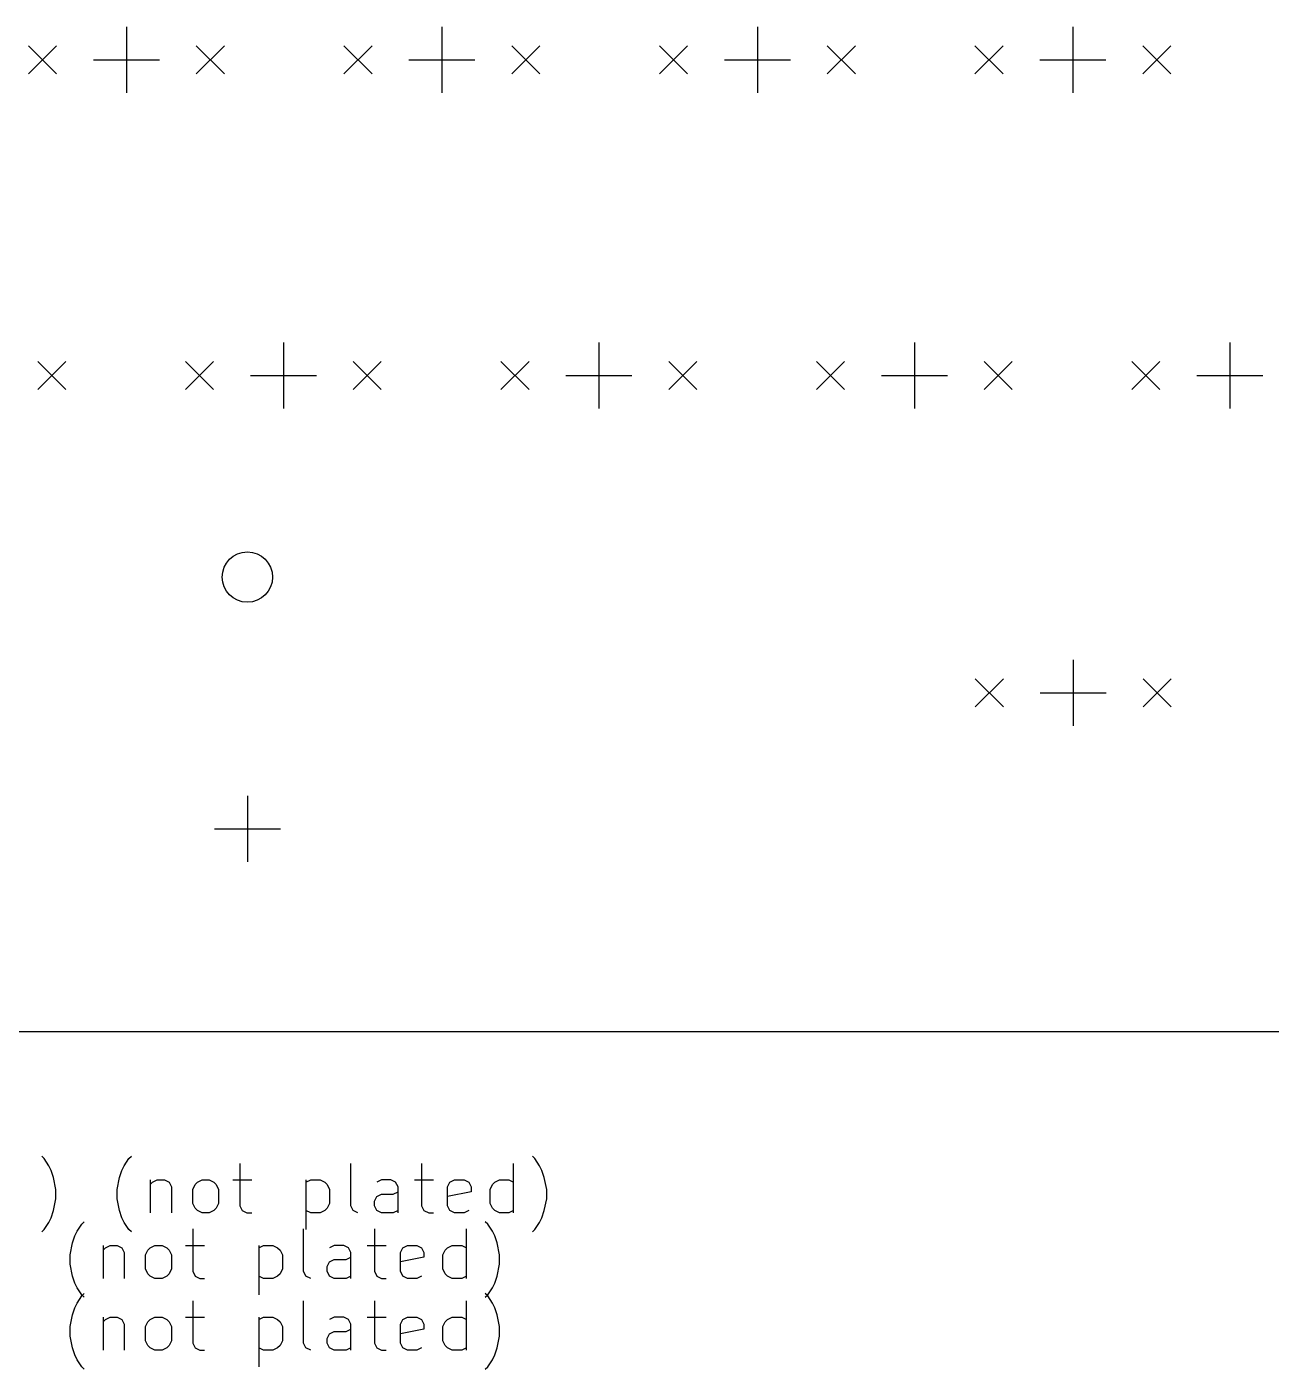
# Model space of a CAD drawing. Extents: x 2.5 to 14.7, y -7.7 to -1.2.
# Drawn here: x 5.605 to 8.571, y -7.694 to -4.496 of the extents above; entities that cross this region are included whole.
import ezdxf

# ---------------------------------------------------------------- set-up
doc = ezdxf.new("R2010")
doc.units = 0
doc.header["$MEASUREMENT"] = 0
doc.layers.add('BLACK', color=7, linetype='CONTINUOUS')

msp = doc.modelspace()

# ---------------------------------------------------------------- linework, layer by layer
at = {"layer": 'BLACK', "linetype": 'CONTINUOUS'}
for p, q in [((5.84252, -4.49606), (5.84252, -4.65354)), ((6.59449, -4.49606), (6.59449, -4.65354)), ((7.34646, -4.49606), (7.34646, -4.65354)), ((8.09843, -4.49606), (8.09843, -4.65354)), ((5.60906, -4.54134), (5.67598, -4.60827)), ((5.67598, -4.54134), (5.60906, -4.60827)), ((6.00906, -4.54134), (6.07598, -4.60827)), ((6.07598, -4.54134), (6.00906, -4.60827)), ((6.36102, -4.54134), (6.42795, -4.60827)), ((6.42795, -4.54134), (6.36102, -4.60827)), ((6.76102, -4.54134), (6.82795, -4.60827)), ((6.82795, -4.54134), (6.76102, -4.60827)), ((7.11299, -4.54134), (7.17992, -4.60827)), ((7.17992, -4.54134), (7.11299, -4.60827)), ((7.51299, -4.54134), (7.57992, -4.60827)), ((7.57992, -4.54134), (7.51299, -4.60827)), ((7.86496, -4.54134), (7.93189, -4.60827)), ((7.93189, -4.54134), (7.86496, -4.60827)), ((8.26496, -4.54134), (8.33189, -4.60827)), ((8.33189, -4.54134), (8.26496, -4.60827)), ((5.76378, -4.5748), (5.92126, -4.5748)), ((6.51575, -4.5748), (6.67323, -4.5748)), ((7.26772, -4.5748), (7.4252, -4.5748)), ((8.01969, -4.5748), (8.17717, -4.5748)), ((6.21654, -5.24803), (6.21654, -5.40551)), ((6.9685, -5.24803), (6.9685, -5.40551)), ((7.72047, -5.24803), (7.72047, -5.40551)), ((8.47244, -5.24803), (8.47244, -5.40551)), ((5.6311, -5.29331), (5.69803, -5.36024)), ((5.69803, -5.29331), (5.6311, -5.36024)), ((5.98307, -5.29331), (6.05, -5.36024)), ((6.05, -5.29331), (5.98307, -5.36024)), ((6.38307, -5.29331), (6.45, -5.36024)), ((6.45, -5.29331), (6.38307, -5.36024)), ((6.73504, -5.29331), (6.80197, -5.36024)), ((6.80197, -5.29331), (6.73504, -5.36024)), ((7.13504, -5.29331), (7.20197, -5.36024)), ((7.20197, -5.29331), (7.13504, -5.36024)), ((7.48701, -5.29331), (7.55394, -5.36024)), ((7.55394, -5.29331), (7.48701, -5.36024)), ((7.88701, -5.29331), (7.95394, -5.36024)), ((7.95394, -5.29331), (7.88701, -5.36024)), ((8.23898, -5.29331), (8.30591, -5.36024)), ((8.30591, -5.29331), (8.23898, -5.36024)), ((6.1378, -5.32677), (6.29528, -5.32677)), ((6.88976, -5.32677), (7.04724, -5.32677)), ((7.64173, -5.32677), (7.79921, -5.32677)), ((8.3937, -5.32677), (8.55118, -5.32677)), ((8.09921, -6.00394), (8.09921, -6.16142)), ((7.86575, -6.04921), (7.93268, -6.11614)), ((7.93268, -6.04921), (7.86575, -6.11614)), ((8.26575, -6.04921), (8.33268, -6.11614)), ((8.33268, -6.04921), (8.26575, -6.11614)), ((8.02047, -6.08268), (8.17795, -6.08268)), ((6.13071, -6.32835), (6.13071, -6.48583)), ((6.05197, -6.40709), (6.20945, -6.40709)), ((2.6378, -6.88976), (14.3307, -6.88976)), ((5.64609, -7.19277), (5.64047, -7.18715)), ((5.65734, -7.20965), (5.64609, -7.19277)), ((5.83732, -7.20965), (5.84857, -7.19277)), ((5.84857, -7.19277), (5.85419, -7.18715)), ((6.81594, -7.19277), (6.81032, -7.18715)), ((6.82719, -7.20965), (6.81594, -7.19277)), ((5.66296, -7.22089), (5.65734, -7.20965)), ((5.66859, -7.23777), (5.66296, -7.22089)), ((5.82607, -7.23777), (5.83169, -7.22089)), ((5.83169, -7.22089), (5.83732, -7.20965)), ((6.11291, -7.20402), (6.11291, -7.30526)), ((6.37725, -7.30526), (6.37725, -7.20402)), ((6.54598, -7.20402), (6.54598, -7.30526)), ((6.76533, -7.32213), (6.76533, -7.20402)), ((6.83282, -7.22089), (6.82719, -7.20965)), ((6.83844, -7.23777), (6.83282, -7.22089)), ((5.67421, -7.26589), (5.66859, -7.23777)), ((5.82044, -7.26589), (5.82607, -7.23777)), ((5.89918, -7.24339), (5.89918, -7.32213)), ((5.89918, -7.25464), (5.90481, -7.24902)), ((5.90481, -7.24902), (5.91606, -7.24339)), ((5.91606, -7.24339), (5.93293, -7.24339)), ((5.93293, -7.24339), (5.94418, -7.24902)), ((5.94418, -7.24902), (5.9498, -7.26026)), ((6.00042, -7.26589), (6.00605, -7.25464)), ((6.00605, -7.25464), (6.01167, -7.24902)), ((6.01167, -7.24902), (6.02292, -7.24339)), ((6.02292, -7.24339), (6.03979, -7.24339)), ((6.03979, -7.24339), (6.05104, -7.24902)), ((6.05104, -7.24902), (6.05666, -7.25464)), ((6.05666, -7.25464), (6.06229, -7.26589)), ((6.09603, -7.24339), (6.14103, -7.24339)), ((6.27039, -7.24339), (6.27039, -7.3615)), ((6.27039, -7.24902), (6.28164, -7.24339)), ((6.28164, -7.24339), (6.30413, -7.24339)), ((6.30413, -7.24339), (6.31538, -7.24902)), ((6.31538, -7.24902), (6.32101, -7.25464)), ((6.32101, -7.25464), (6.32663, -7.26589)), ((6.45037, -7.24339), (6.43912, -7.24902)), ((6.47286, -7.24339), (6.45037, -7.24339)), ((6.48411, -7.24902), (6.47286, -7.24339)), ((6.48974, -7.26026), (6.48411, -7.24902)), ((6.52911, -7.24339), (6.5741, -7.24339)), ((6.60785, -7.26026), (6.61347, -7.24902)), ((6.61347, -7.24902), (6.62472, -7.24339)), ((6.62472, -7.24339), (6.64722, -7.24339)), ((6.64722, -7.24339), (6.65846, -7.24902)), ((6.65846, -7.24902), (6.66409, -7.26026)), ((6.70908, -7.26589), (6.71471, -7.25464)), ((6.71471, -7.25464), (6.72033, -7.24902)), ((6.72033, -7.24902), (6.73158, -7.24339)), ((6.73158, -7.24339), (6.75408, -7.24339)), ((6.75408, -7.24339), (6.76533, -7.24902)), ((6.84407, -7.26589), (6.83844, -7.23777)), ((5.66859, -7.31651), (5.67421, -7.28839)), ((5.67421, -7.28839), (5.67421, -7.26589)), ((5.82044, -7.28839), (5.82044, -7.26589)), ((5.82607, -7.31651), (5.82044, -7.28839)), ((5.9498, -7.26026), (5.9498, -7.32213)), ((6.00042, -7.29963), (6.00042, -7.26589)), ((6.06229, -7.26589), (6.06229, -7.29963)), ((6.32663, -7.26589), (6.32663, -7.29963)), ((6.43349, -7.29401), (6.43912, -7.28276)), ((6.43912, -7.28276), (6.45037, -7.27714)), ((6.45037, -7.27714), (6.47849, -7.27714)), ((6.47849, -7.27714), (6.48974, -7.27151)), ((6.48974, -7.32213), (6.48974, -7.26026)), ((6.60785, -7.30526), (6.60785, -7.26026)), ((6.66409, -7.27151), (6.60785, -7.28276)), ((6.66409, -7.26026), (6.66409, -7.27151)), ((6.70908, -7.29963), (6.70908, -7.26589)), ((6.83844, -7.31651), (6.84407, -7.28839)), ((6.84407, -7.28839), (6.84407, -7.26589)), ((5.66296, -7.33338), (5.66859, -7.31651)), ((5.83169, -7.33338), (5.82607, -7.31651)), ((6.00605, -7.31088), (6.00042, -7.29963)), ((6.01167, -7.31651), (6.00605, -7.31088)), ((6.02292, -7.32213), (6.01167, -7.31651)), ((6.03979, -7.32213), (6.02292, -7.32213)), ((6.05104, -7.31651), (6.03979, -7.32213)), ((6.05666, -7.31088), (6.05104, -7.31651)), ((6.06229, -7.29963), (6.05666, -7.31088)), ((6.11291, -7.30526), (6.11853, -7.31651)), ((6.11853, -7.31651), (6.12978, -7.32213)), ((6.12978, -7.32213), (6.14103, -7.32213)), ((6.28164, -7.32213), (6.27039, -7.31651)), ((6.30413, -7.32213), (6.28164, -7.32213)), ((6.31538, -7.31651), (6.30413, -7.32213)), ((6.32101, -7.31088), (6.31538, -7.31651)), ((6.32663, -7.29963), (6.32101, -7.31088)), ((6.38287, -7.31651), (6.37725, -7.30526)), ((6.39412, -7.32213), (6.38287, -7.31651)), ((6.43349, -7.30526), (6.43349, -7.29401)), ((6.43912, -7.31651), (6.43349, -7.30526)), ((6.45037, -7.32213), (6.43912, -7.31651)), ((6.47849, -7.32213), (6.45037, -7.32213)), ((6.48974, -7.31651), (6.47849, -7.32213)), ((6.54598, -7.30526), (6.5516, -7.31651)), ((6.5516, -7.31651), (6.56285, -7.32213)), ((6.56285, -7.32213), (6.5741, -7.32213)), ((6.61347, -7.31651), (6.60785, -7.30526)), ((6.62472, -7.32213), (6.61347, -7.31651)), ((6.64722, -7.32213), (6.62472, -7.32213)), ((6.65846, -7.31651), (6.64722, -7.32213)), ((6.71471, -7.31088), (6.70908, -7.29963)), ((6.72033, -7.31651), (6.71471, -7.31088)), ((6.73158, -7.32213), (6.72033, -7.31651)), ((6.75408, -7.32213), (6.73158, -7.32213)), ((6.76533, -7.31651), (6.75408, -7.32213)), ((6.83282, -7.33338), (6.83844, -7.31651)), ((5.64609, -7.3615), (5.65734, -7.34463)), ((5.65734, -7.34463), (5.66296, -7.33338)), ((5.72483, -7.36555), (5.73608, -7.34868)), ((5.73608, -7.34868), (5.7417, -7.34305)), ((5.83732, -7.34463), (5.83169, -7.33338)), ((5.84857, -7.3615), (5.83732, -7.34463)), ((6.70346, -7.34868), (6.69783, -7.34305)), ((6.71471, -7.36555), (6.70346, -7.34868)), ((6.81594, -7.3615), (6.82719, -7.34463)), ((6.82719, -7.34463), (6.83282, -7.33338)), ((5.64047, -7.36713), (5.64609, -7.3615)), ((5.71358, -7.39367), (5.71921, -7.3768)), ((5.71921, -7.3768), (5.72483, -7.36555)), ((5.85419, -7.36713), (5.84857, -7.3615)), ((6.00042, -7.35993), (6.00042, -7.46116)), ((6.26476, -7.46116), (6.26476, -7.35993)), ((6.43349, -7.35993), (6.43349, -7.46116)), ((6.65284, -7.47804), (6.65284, -7.35993)), ((6.72033, -7.3768), (6.71471, -7.36555)), ((6.72596, -7.39367), (6.72033, -7.3768)), ((6.81032, -7.36713), (6.81594, -7.3615)), ((5.70796, -7.42179), (5.71358, -7.39367)), ((5.7867, -7.3993), (5.7867, -7.47804)), ((5.7867, -7.41055), (5.79232, -7.40492)), ((5.79232, -7.40492), (5.80357, -7.3993)), ((5.80357, -7.3993), (5.82044, -7.3993)), ((5.82044, -7.3993), (5.83169, -7.40492)), ((5.83169, -7.40492), (5.83732, -7.41617)), ((5.83732, -7.41617), (5.83732, -7.47804)), ((5.88794, -7.42179), (5.89356, -7.41055)), ((5.89356, -7.41055), (5.89918, -7.40492)), ((5.89918, -7.40492), (5.91043, -7.3993)), ((5.91043, -7.3993), (5.92731, -7.3993)), ((5.92731, -7.3993), (5.93855, -7.40492)), ((5.93855, -7.40492), (5.94418, -7.41055)), ((5.94418, -7.41055), (5.9498, -7.42179)), ((5.98355, -7.3993), (6.02854, -7.3993)), ((6.1579, -7.3993), (6.1579, -7.51741)), ((6.1579, -7.40492), (6.16915, -7.3993)), ((6.16915, -7.3993), (6.19165, -7.3993)), ((6.19165, -7.3993), (6.2029, -7.40492)), ((6.2029, -7.40492), (6.20852, -7.41055)), ((6.20852, -7.41055), (6.21415, -7.42179)), ((6.33788, -7.3993), (6.32663, -7.40492)), ((6.36038, -7.3993), (6.33788, -7.3993)), ((6.37163, -7.40492), (6.36038, -7.3993)), ((6.37725, -7.41617), (6.37163, -7.40492)), ((6.37725, -7.47804), (6.37725, -7.41617)), ((6.41662, -7.3993), (6.46161, -7.3993)), ((6.49536, -7.41617), (6.50098, -7.40492)), ((6.49536, -7.46116), (6.49536, -7.41617)), ((6.50098, -7.40492), (6.51223, -7.3993)), ((6.51223, -7.3993), (6.53473, -7.3993)), ((6.53473, -7.3993), (6.54598, -7.40492)), ((6.54598, -7.40492), (6.5516, -7.41617)), ((6.5516, -7.41617), (6.5516, -7.42742)), ((6.5966, -7.42179), (6.60222, -7.41055)), ((6.60222, -7.41055), (6.60785, -7.40492)), ((6.60785, -7.40492), (6.61909, -7.3993)), ((6.61909, -7.3993), (6.64159, -7.3993)), ((6.64159, -7.3993), (6.65284, -7.40492)), ((6.73158, -7.42179), (6.72596, -7.39367)), ((5.70796, -7.44429), (5.70796, -7.42179)), ((5.71358, -7.47241), (5.70796, -7.44429)), ((5.88794, -7.45554), (5.88794, -7.42179)), ((5.9498, -7.42179), (5.9498, -7.45554)), ((6.21415, -7.42179), (6.21415, -7.45554)), ((6.32101, -7.44992), (6.32663, -7.43867)), ((6.32101, -7.46116), (6.32101, -7.44992)), ((6.32663, -7.43867), (6.33788, -7.43304)), ((6.33788, -7.43304), (6.366, -7.43304)), ((6.366, -7.43304), (6.37725, -7.42742)), ((6.5516, -7.42742), (6.49536, -7.43867)), ((6.5966, -7.45554), (6.5966, -7.42179)), ((6.72596, -7.47241), (6.73158, -7.44429)), ((6.73158, -7.44429), (6.73158, -7.42179)), ((5.71921, -7.48929), (5.71358, -7.47241)), ((5.89356, -7.46679), (5.88794, -7.45554)), ((5.89918, -7.47241), (5.89356, -7.46679)), ((5.91043, -7.47804), (5.89918, -7.47241)), ((5.92731, -7.47804), (5.91043, -7.47804)), ((5.93855, -7.47241), (5.92731, -7.47804)), ((5.94418, -7.46679), (5.93855, -7.47241)), ((5.9498, -7.45554), (5.94418, -7.46679)), ((6.00042, -7.46116), (6.00605, -7.47241)), ((6.00605, -7.47241), (6.01729, -7.47804)), ((6.01729, -7.47804), (6.02854, -7.47804)), ((6.16915, -7.47804), (6.1579, -7.47241)), ((6.19165, -7.47804), (6.16915, -7.47804)), ((6.2029, -7.47241), (6.19165, -7.47804)), ((6.20852, -7.46679), (6.2029, -7.47241)), ((6.21415, -7.45554), (6.20852, -7.46679)), ((6.27039, -7.47241), (6.26476, -7.46116)), ((6.28164, -7.47804), (6.27039, -7.47241)), ((6.32663, -7.47241), (6.32101, -7.46116)), ((6.33788, -7.47804), (6.32663, -7.47241)), ((6.366, -7.47804), (6.33788, -7.47804)), ((6.37725, -7.47241), (6.366, -7.47804)), ((6.43349, -7.46116), (6.43912, -7.47241)), ((6.43912, -7.47241), (6.45037, -7.47804)), ((6.45037, -7.47804), (6.46161, -7.47804)), ((6.50098, -7.47241), (6.49536, -7.46116)), ((6.51223, -7.47804), (6.50098, -7.47241)), ((6.53473, -7.47804), (6.51223, -7.47804)), ((6.54598, -7.47241), (6.53473, -7.47804)), ((6.60222, -7.46679), (6.5966, -7.45554)), ((6.60785, -7.47241), (6.60222, -7.46679)), ((6.61909, -7.47804), (6.60785, -7.47241)), ((6.64159, -7.47804), (6.61909, -7.47804)), ((6.65284, -7.47241), (6.64159, -7.47804)), ((6.72033, -7.48929), (6.72596, -7.47241)), ((5.72483, -7.50053), (5.71921, -7.48929)), ((5.73608, -7.51741), (5.72483, -7.50053)), ((5.73608, -7.51994), (5.7417, -7.51431)), ((6.70346, -7.51994), (6.69783, -7.51431)), ((6.70346, -7.51741), (6.71471, -7.50053)), ((6.71471, -7.50053), (6.72033, -7.48929)), ((5.71921, -7.54806), (5.72483, -7.53681)), ((5.72483, -7.53681), (5.73608, -7.51994)), ((5.7417, -7.52303), (5.73608, -7.51741)), ((6.00042, -7.53119), (6.00042, -7.63242)), ((6.26476, -7.63242), (6.26476, -7.53119)), ((6.43349, -7.53119), (6.43349, -7.63242)), ((6.65284, -7.6493), (6.65284, -7.53119)), ((6.69783, -7.52303), (6.70346, -7.51741)), ((6.71471, -7.53681), (6.70346, -7.51994)), ((6.72033, -7.54806), (6.71471, -7.53681)), ((5.70796, -7.59305), (5.71358, -7.56493)), ((5.71358, -7.56493), (5.71921, -7.54806)), ((5.7867, -7.57056), (5.7867, -7.6493)), ((5.7867, -7.58181), (5.79232, -7.57618)), ((5.79232, -7.57618), (5.80357, -7.57056)), ((5.80357, -7.57056), (5.82044, -7.57056)), ((5.82044, -7.57056), (5.83169, -7.57618)), ((5.83169, -7.57618), (5.83732, -7.58743)), ((5.89356, -7.58181), (5.89918, -7.57618)), ((5.89918, -7.57618), (5.91043, -7.57056)), ((5.91043, -7.57056), (5.92731, -7.57056)), ((5.92731, -7.57056), (5.93855, -7.57618)), ((5.93855, -7.57618), (5.94418, -7.58181)), ((5.98355, -7.57056), (6.02854, -7.57056)), ((6.1579, -7.57056), (6.1579, -7.68867)), ((6.1579, -7.57618), (6.16915, -7.57056)), ((6.16915, -7.57056), (6.19165, -7.57056)), ((6.19165, -7.57056), (6.2029, -7.57618)), ((6.2029, -7.57618), (6.20852, -7.58181)), ((6.33788, -7.57056), (6.32663, -7.57618)), ((6.36038, -7.57056), (6.33788, -7.57056)), ((6.37163, -7.57618), (6.36038, -7.57056)), ((6.37725, -7.58743), (6.37163, -7.57618)), ((6.41662, -7.57056), (6.46161, -7.57056)), ((6.49536, -7.58743), (6.50098, -7.57618)), ((6.50098, -7.57618), (6.51223, -7.57056)), ((6.51223, -7.57056), (6.53473, -7.57056)), ((6.53473, -7.57056), (6.54598, -7.57618)), ((6.54598, -7.57618), (6.5516, -7.58743)), ((6.60222, -7.58181), (6.60785, -7.57618)), ((6.60785, -7.57618), (6.61909, -7.57056)), ((6.61909, -7.57056), (6.64159, -7.57056)), ((6.64159, -7.57056), (6.65284, -7.57618)), ((6.72596, -7.56493), (6.72033, -7.54806)), ((6.73158, -7.59305), (6.72596, -7.56493)), ((5.70796, -7.61555), (5.70796, -7.59305)), ((5.83732, -7.58743), (5.83732, -7.6493)), ((5.88794, -7.59305), (5.89356, -7.58181)), ((5.88794, -7.6268), (5.88794, -7.59305)), ((5.94418, -7.58181), (5.9498, -7.59305)), ((5.9498, -7.59305), (5.9498, -7.6268)), ((6.20852, -7.58181), (6.21415, -7.59305)), ((6.21415, -7.59305), (6.21415, -7.6268)), ((6.32101, -7.62118), (6.32663, -7.60993)), ((6.32663, -7.60993), (6.33788, -7.6043)), ((6.33788, -7.6043), (6.366, -7.6043)), ((6.366, -7.6043), (6.37725, -7.59868)), ((6.37725, -7.6493), (6.37725, -7.58743)), ((6.49536, -7.63242), (6.49536, -7.58743)), ((6.5516, -7.59868), (6.49536, -7.60993)), ((6.5516, -7.58743), (6.5516, -7.59868)), ((6.5966, -7.59305), (6.60222, -7.58181)), ((6.5966, -7.6268), (6.5966, -7.59305)), ((6.73158, -7.61555), (6.73158, -7.59305)), ((5.71358, -7.64367), (5.70796, -7.61555)), ((5.71921, -7.66055), (5.71358, -7.64367)), ((5.89356, -7.63805), (5.88794, -7.6268)), ((5.89918, -7.64367), (5.89356, -7.63805)), ((5.91043, -7.6493), (5.89918, -7.64367)), ((5.93855, -7.64367), (5.92731, -7.6493)), ((5.94418, -7.63805), (5.93855, -7.64367)), ((5.9498, -7.6268), (5.94418, -7.63805)), ((6.00042, -7.63242), (6.00605, -7.64367)), ((6.00605, -7.64367), (6.01729, -7.6493)), ((6.16915, -7.6493), (6.1579, -7.64367)), ((6.2029, -7.64367), (6.19165, -7.6493)), ((6.20852, -7.63805), (6.2029, -7.64367)), ((6.21415, -7.6268), (6.20852, -7.63805)), ((6.27039, -7.64367), (6.26476, -7.63242)), ((6.28164, -7.6493), (6.27039, -7.64367)), ((6.32101, -7.63242), (6.32101, -7.62118)), ((6.32663, -7.64367), (6.32101, -7.63242)), ((6.33788, -7.6493), (6.32663, -7.64367)), ((6.37725, -7.64367), (6.366, -7.6493)), ((6.43349, -7.63242), (6.43912, -7.64367)), ((6.43912, -7.64367), (6.45037, -7.6493)), ((6.50098, -7.64367), (6.49536, -7.63242)), ((6.51223, -7.6493), (6.50098, -7.64367)), ((6.54598, -7.64367), (6.53473, -7.6493)), ((6.60222, -7.63805), (6.5966, -7.6268)), ((6.60785, -7.64367), (6.60222, -7.63805)), ((6.61909, -7.6493), (6.60785, -7.64367)), ((6.65284, -7.64367), (6.64159, -7.6493)), ((6.72033, -7.66055), (6.72596, -7.64367)), ((6.72596, -7.64367), (6.73158, -7.61555)), ((5.72483, -7.67179), (5.71921, -7.66055)), ((5.73608, -7.68867), (5.72483, -7.67179)), ((5.92731, -7.6493), (5.91043, -7.6493)), ((6.01729, -7.6493), (6.02854, -7.6493)), ((6.19165, -7.6493), (6.16915, -7.6493)), ((6.366, -7.6493), (6.33788, -7.6493)), ((6.45037, -7.6493), (6.46161, -7.6493)), ((6.53473, -7.6493), (6.51223, -7.6493)), ((6.64159, -7.6493), (6.61909, -7.6493)), ((6.70346, -7.68867), (6.71471, -7.67179)), ((6.71471, -7.67179), (6.72033, -7.66055)), ((5.7417, -7.69429), (5.73608, -7.68867)), ((6.69783, -7.69429), (6.70346, -7.68867))]:
    msp.add_line(p, q, dxfattribs=at)
at = {"layer": 'BLACK'}
msp.add_circle((6.13071, -5.80709), 0.06004, dxfattribs=at)

doc.saveas('drawing.dxf')
